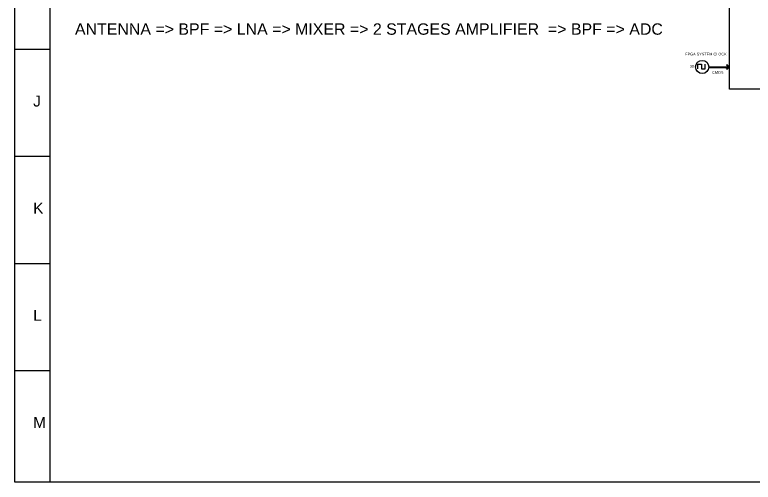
# Model space of a CAD drawing. Header units: millimetres. Extents: x 1966 to 5966, y 1587 to 4387.
# Drawn here: x 1966 to 3717, y 1587 to 2696 of the extents above; entities that cross this region are included whole.
import ezdxf

# ---------------------------------------------------------------- set-up
doc = ezdxf.new("R2010")
doc.units = ezdxf.units.MM
doc.layers.add('Protocol', color=210, linetype='Continuous')
doc.styles.get("Standard").update_dxf_attribs({"font": 'arial.ttf'})

msp = doc.modelspace()

# ---------------------------------------------------------------- hatches: boundary and pattern name
h = msp.add_hatch(color=0)
h.dxf.hatch_style = 1
h.paths.add_polyline_path([(3612.9, 2572.5), (3612.9, 2570.3), (3657.6, 2570.3), (3653.6, 2567.1), (3654.2, 2566.2), (3660.6, 2571.4), (3654.2, 2576.5), (3653.6, 2575.7), (3657.6, 2572.5)])
h.paths.add_polyline_path([(3628.4, 2510.8), (3628.4, 2612.1), (3615, 2612.1), (3615, 2510.8)], flags=9)

# ---------------------------------------------------------------- linework, layer by layer
at = {"color": 0}
for p, q in [((3660.6, 2519.5), (3660.6, 3858.7)), ((4308.6, 2519.5), (3660.6, 2519.5))]:
    msp.add_line(p, q, dxfattribs=at)
for p, q in [((3585.6, 2567.4), (3585.6, 2578.2)), ((3585.6, 2578.2), (3594.3, 2578.2)), ((3594.3, 2578.2), (3594.3, 2567.4)), ((3602.9, 2567.4), (3602.9, 2578.2)), ((3654.2, 2576.5), (3653.6, 2575.7)), ((3657.6, 2572.5), (3653.6, 2575.7)), ((3660.6, 2571.4), (3654.2, 2576.5)), ((3594.3, 2567.4), (3602.9, 2567.4)), ((3612.9, 2572.5), (3657.6, 2572.5)), ((3612.9, 2572.5), (3612.9, 2570.3)), ((3612.9, 2570.3), (3657.6, 2570.3)), ((3657.6, 2570.3), (3653.6, 2567.1)), ((3654.2, 2566.2), (3653.6, 2567.1)), ((3660.6, 2571.4), (3654.2, 2566.2))]:
    msp.add_line(p, q)
msp.add_circle((3595.8, 2571.8), 15.6)
at = {"layer": 'Protocol', "color": 7}
for p, q in [((1965.9, 1587.3), (1965.9, 4387.3)), ((2049.7, 1587.3), (2049.7, 4303.4)), ((2049.7, 2613.3), (1965.9, 2613.3)), ((2049.7, 2359.3), (1965.9, 2359.3)), ((2049.7, 2105.3), (1965.9, 2105.3)), ((2049.7, 1851.3), (1965.9, 1851.3)), ((5965.9, 1587.3), (1965.9, 1587.3))]:
    msp.add_line(p, q, dxfattribs=at)

# ---------------------------------------------------------------- texts
at = {"color": 7, "insert": (2108.6, 2675.2), "char_height": 27, "attachment_point": 1}
msp.add_mtext_dynamic_manual_height_columns('ANTENNA => BPF => LNA => MIXER => 2 STAGES AMPLIFIER  => BPF => ADC', width=3458.774, gutter_width=12.5, heights=[0], dxfattribs=at)
at = {"insert": (3566.2, 2576.7), "char_height": 6.48, "attachment_point": 1}
msp.add_mtext_dynamic_manual_height_columns('30', width=463.566, gutter_width=12.5, heights=[0], dxfattribs=at)
at = {"layer": 'Protocol', "color": 0, "insert": (3555.6, 2605.5), "char_height": 6.48, "attachment_point": 1}
msp.add_mtext_dynamic_manual_height_columns('FPGA SYSTEM CLOCK', width=700.886, gutter_width=12.5, heights=[0], dxfattribs=at)
at = {"layer": 'Protocol', "insert": (3619, 2562), "char_height": 6.48, "attachment_point": 1}
msp.add_mtext_dynamic_manual_height_columns('CMOS', width=758.944, gutter_width=12.5, heights=[0], dxfattribs=at)
at = {"layer": 'Protocol', "color": 7, "char_height": 26, "attachment_point": 1}
for s, insert in [('J', (2009.5, 2504)), ('K', (2009.5, 2250)), ('L', (2009.5, 1996)), ('M', (2009.5, 1742))]:
    msp.add_mtext_dynamic_manual_height_columns(s, width=323.676, gutter_width=12.5, heights=[0], dxfattribs=dict(at, insert=insert))

doc.saveas('drawing.dxf')
